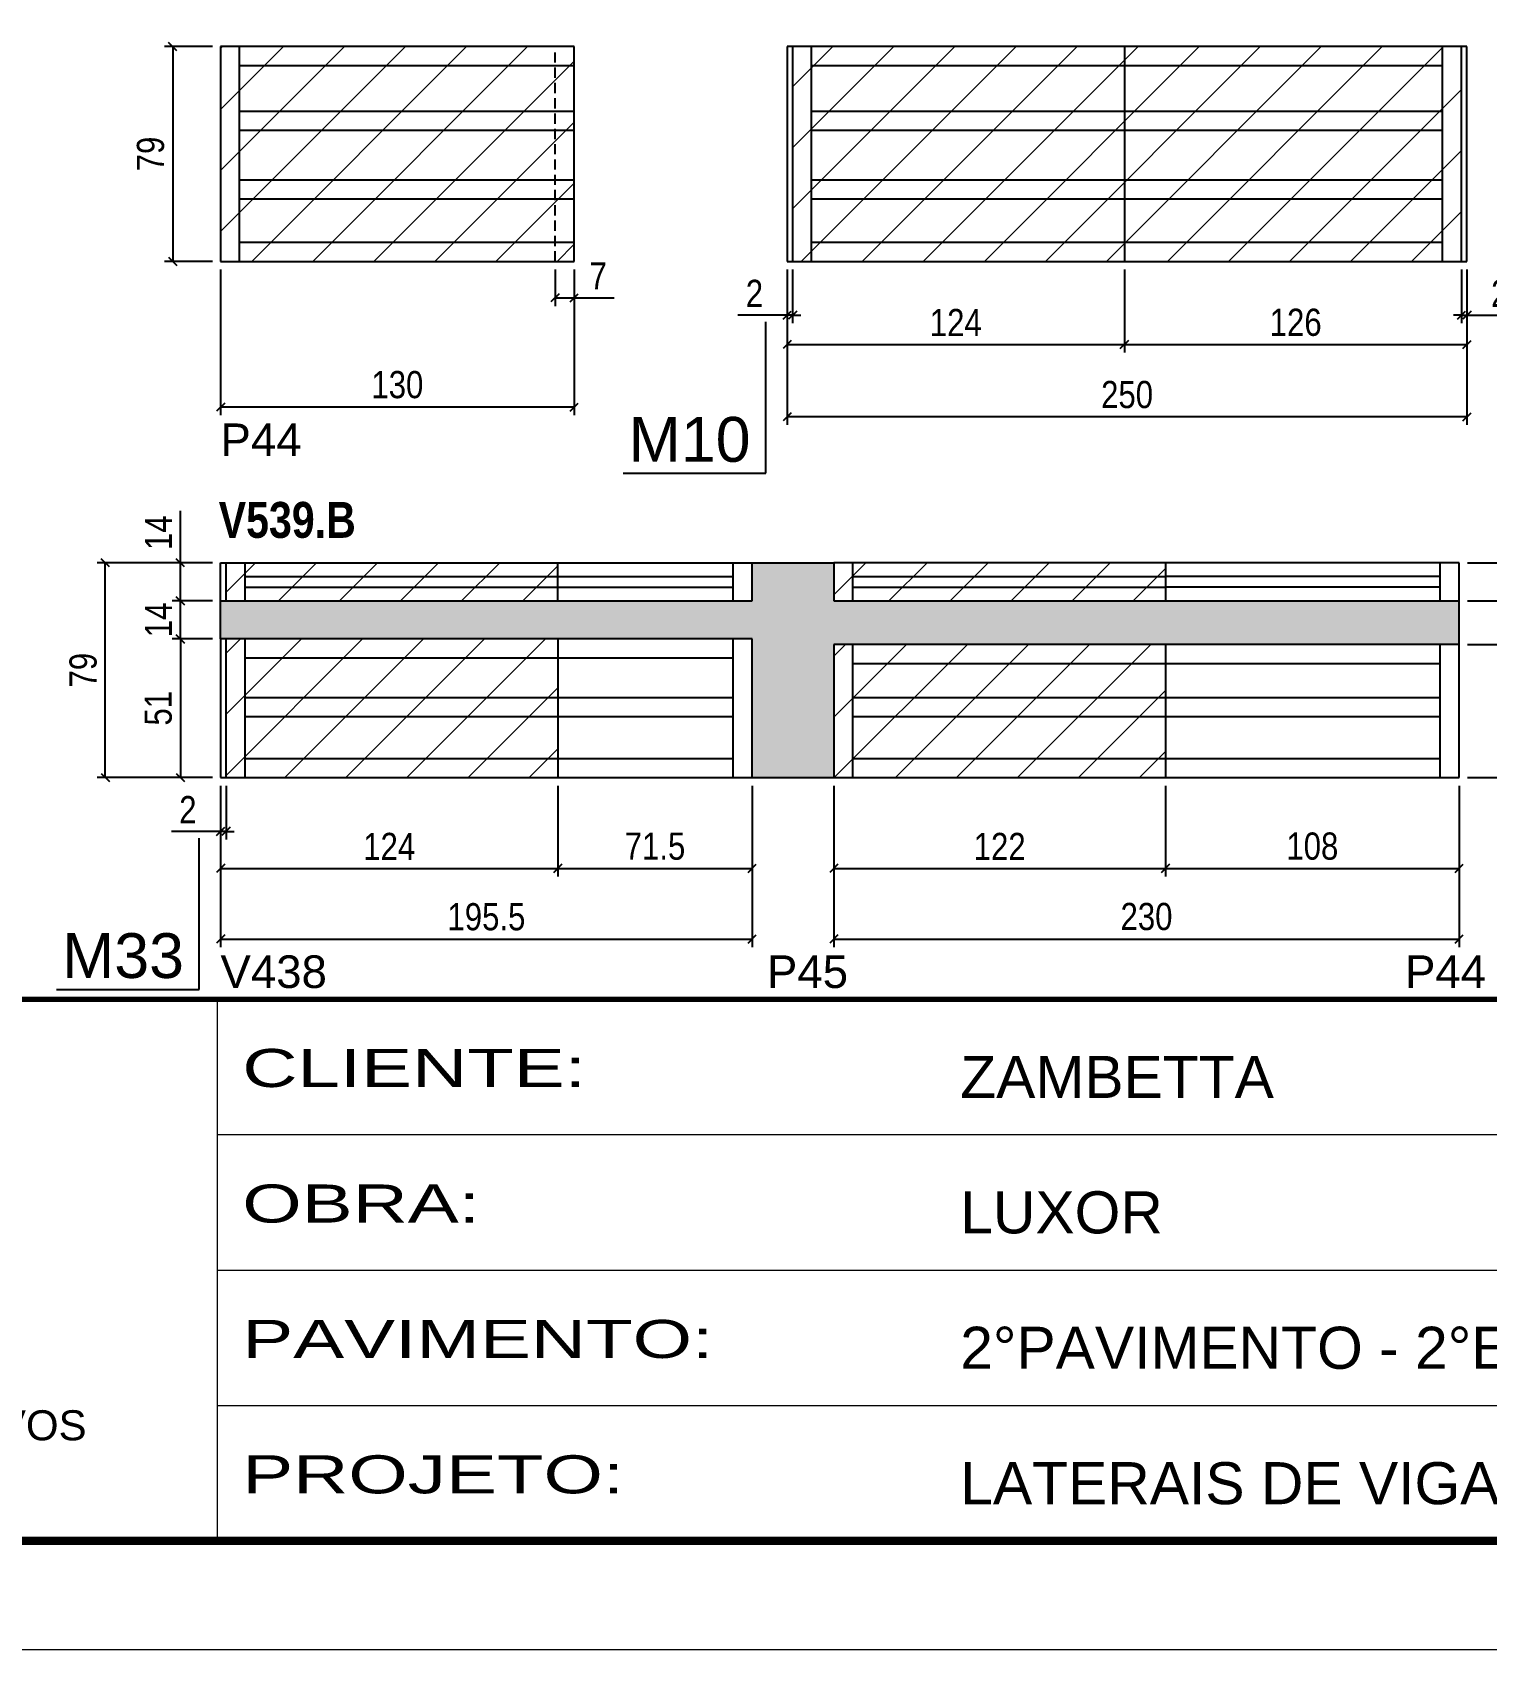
# Model space of a CAD drawing. Extents: x 3309 to 9563, y -2522 to 14608.
# Drawn here: x 8435 to 8970, y 11261 to 11856 of the extents above; entities that cross this region are included whole.
import ezdxf

# ---------------------------------------------------------------- set-up
doc = ezdxf.new("R2010")
doc.units = 0
for name, pattern in [('CONTINUO', [0]), ('DASHED', [0.75, 0.5, -0.25]), ('HIDDEN', [0.375, 0.25, -0.125])]:
    doc.linetypes.add(name, pattern=pattern)
for name, color, linetype in [('5', 5, 'Continuous'), ('COTA', 241, 'Continuous'), ('NOMENCLATURA', 7, 'Continuous'), ('Painéis', 200, 'Continuous'), ('SARR_2.2x7', 40, 'Continuous'), ('SARR_EDITAR', 141, 'Continuous')]:
    doc.layers.add(name, color=color, linetype=linetype)
for name, color, linetype, lineweight in [('Folhas', 255, 'Continuous', 9), ('Hachura', 251, 'Continuous', 9), ('SARRAFO DE PRESSAO', 251, 'DASHED', 9)]:
    doc.layers.add(name, color=color, linetype=linetype, lineweight=lineweight)
doc.styles.add('ARIAL', font='arial.ttf')
doc.styles.add('COTA TECNICA', font='techl___.ttf', dxfattribs={"height": 10})
doc.styles.get("Standard").update_dxf_attribs({"font": 'arial.ttf'})
doc.styles.add('TECNICA', font='techb___.ttf', dxfattribs={"height": 10})
doc.styles.add('Tecnologia', font='')
doc.styles.get('Tecnologia').set_extended_font_data('Forgotten Futurist')
doc.dimstyles.new('PAINEL', dxfattribs={"dimtxt": 10, "dimasz": 3, "dimexe": 3, "dimexo": 3, "dimgap": 3, "dimtad": 1, "dimdec": 1, "dimzin": 12, "dimdsep": 46, "dimtxsty": 'COTA TECNICA', "dimblk1": 'OBLIQUE', "dimblk2": 'OBLIQUE', "dimsah": 1, "dimcen": 0.9, "dimclrd": 4, "dimclre": 4, "dimclrt": 240, "dimadec": 1, "dimazin": 3, "dimtfac": 1, "dimtdec": 1, "dimtmove": 0, "dimatfit": 3, "dimfxl": 1, "dimtolj": 1, "dimtzin": 12, "dimarcsym": 0})

# ---------------------------------------------------------------- blocks, each defined once
blk = doc.blocks.new('9999999999')
at = {"color": 30, "linetype": 'CONTINUO'}
for p, q in [((98564.56, 34230.21), (98564.56, 34429.45)), ((98564.56, 34379.64), (99583.98, 34379.64)), ((98564.56, 34329.83), (99487.98, 34329.83)), ((98564.56, 34280.02), (99487.98, 34280.02))]:
    blk.add_line(p, q, dxfattribs=at)
at = {"color": 30, "linetype": 'CONTINUO', "const_width": 2}
blk.add_lwpolyline([(99583.98, 34230.21), (99583.98, 34414.45, 0.414214), (99568.98, 34429.45), (98228.98, 34429.45, 0.414214), (98213.98, 34414.45), (98213.98, 34245.21, 0.414214), (98228.98, 34230.21), (99583.98, 34230.21)], format="xyb", dxfattribs=at)
at = {"layer": 'Folhas'}
blk.add_lwpolyline([(98138.98, 34190.21), (99623.98, 34190.21), (99623.98, 35240.21), (98138.98, 35240.21)], close=True, dxfattribs=at)
at = {"layer": 'Folhas', "color": 30, "const_width": 3}
blk.add_lwpolyline([(98213.98, 34230.21), (99583.98, 34230.21), (99583.98, 35200.21), (98213.98, 35200.21)], close=True, dxfattribs=at)
at = {"color": 7, "linetype": 'Continuous', "ltscale": 5, "style": 'ARIAL'}
for s, height, p in [('ZAMBETTA', 15.483, (98837.68, 34393.13)), ('LUXOR', 15.483, (98837.68, 34343.32)), ('2°PAVIMENTO - 2°ETAPA', 15.4829, (98837.68, 34293.51)), ('NOVA SISTEMAS CONSTRUTIVOS', 11.0592, (98263.19, 34267.21)), ('LATERAIS DE VIGAS', 15.4829, (98837.68, 34243.7))]:
    blk.add_text(s, height=height, dxfattribs=at).set_placement(p)
at = {"layer": 'Folhas', "color": 7, "style": 'Tecnologia', "width": 1.5}
for s, p in [('CLIENTE:', (98573.65, 34397.17)), ('OBRA:', (98573.65, 34347.31)), ('PAVIMENTO:', (98573.65, 34297.5)), ('PROJETO:', (98573.65, 34247.69))]:
    blk.add_text(s, height=14, dxfattribs=at).set_placement(p)
blk = doc.blocks.new('_Oblique')
at = {"color": 0, "linetype": 'ByBlock', "lineweight": -2}
blk.add_line((-0.5, -0.5), (0.5, 0.5), dxfattribs=at)
blk = doc.blocks.new('*D291')
at = {"layer": 'COTA', "color": 4, "lineweight": -2, "transparency": 16777216}
for p, q in [((8504.57, 11768.37), (8504.57, 11714.75)), ((8634.57, 11768.37), (8634.57, 11714.75)), ((8634.57, 11717.75), (8504.57, 11717.75))]:
    blk.add_line(p, q, dxfattribs=at)
at = {"layer": 'Defpoints', "color": 0, "transparency": 16777216}
for p in [(8504.57, 11771.37), (8634.57, 11771.37), (8504.57, 11717.75)]:
    blk.add_point(p, dxfattribs=at)
at = {"layer": 'COTA', "color": 4, "lineweight": -2, "transparency": 16777216, "xscale": 3, "yscale": 3, "zscale": 3, "rotation": 180}
blk.add_blockref('_Oblique', (8504.57, 11717.75), dxfattribs=at)
at = {"layer": 'COTA', "color": 4, "lineweight": -2, "transparency": 16777216, "xscale": 3, "yscale": 3, "zscale": 3}
blk.add_blockref('_Oblique', (8634.57, 11717.75), dxfattribs=at)
at = {"layer": 'COTA', "color": 240, "transparency": 16777216, "insert": (8569.57, 11725.97), "char_height": 10, "attachment_point": 5, "style": 'COTA TECNICA'}
blk.add_mtext('\\A1;130', dxfattribs=at)
blk = doc.blocks.new('*D292')
at = {"layer": 'COTA', "color": 4, "lineweight": -2, "transparency": 16777216}
for p, q in [((8501.57, 11850.37), (8483.94, 11850.37)), ((8486.94, 11850.37), (8486.94, 11771.37)), ((8501.57, 11771.37), (8483.94, 11771.37))]:
    blk.add_line(p, q, dxfattribs=at)
at = {"layer": 'Defpoints', "color": 0, "transparency": 16777216}
for p in [(8504.57, 11850.37), (8486.94, 11771.37), (8504.57, 11771.37)]:
    blk.add_point(p, dxfattribs=at)
at = {"layer": 'COTA', "color": 4, "lineweight": -2, "transparency": 16777216, "xscale": 3, "yscale": 3, "zscale": 3}
for p, rotation in [((8486.94, 11850.37), 90), ((8486.94, 11771.37), 270)]:
    blk.add_blockref('_Oblique', p, dxfattribs=dict(at, rotation=rotation))
at = {"layer": 'COTA', "color": 240, "transparency": 16777216, "insert": (8478.83, 11810.87), "char_height": 10, "attachment_point": 5, "rotation": 90, "style": 'COTA TECNICA'}
blk.add_mtext('\\A1;79', dxfattribs=at)
blk = doc.blocks.new('*D293')
at = {"layer": 'COTA', "color": 4, "lineweight": -2, "transparency": 16777216}
for p, q in [((8627.57, 11768.37), (8627.57, 11754.95)), ((8634.57, 11768.37), (8634.57, 11754.95)), ((8627.57, 11757.95), (8634.57, 11757.95)), ((8634.57, 11757.95), (8649.31, 11757.95))]:
    blk.add_line(p, q, dxfattribs=at)
at = {"layer": 'Defpoints', "color": 0, "transparency": 16777216}
for p in [(8627.57, 11771.37), (8634.57, 11771.37), (8634.57, 11757.95)]:
    blk.add_point(p, dxfattribs=at)
at = {"layer": 'COTA', "color": 4, "lineweight": -2, "transparency": 16777216, "xscale": 3, "yscale": 3, "zscale": 3, "rotation": 180}
blk.add_blockref('_Oblique', (8627.57, 11757.95), dxfattribs=at)
at = {"layer": 'COTA', "color": 4, "lineweight": -2, "transparency": 16777216, "xscale": 3, "yscale": 3, "zscale": 3}
blk.add_blockref('_Oblique', (8634.57, 11757.95), dxfattribs=at)
at = {"layer": 'COTA', "color": 240, "transparency": 16777216, "insert": (8643.44, 11766.02), "char_height": 10, "attachment_point": 5, "style": 'COTA TECNICA'}
blk.add_mtext('\\A1;7', dxfattribs=at)
blk = doc.blocks.new('*D294')
at = {"layer": 'COTA', "color": 4, "lineweight": -2, "transparency": 16777216}
for p, q in [((8712.93, 11768.37), (8712.93, 11711.21)), ((8962.93, 11768.37), (8962.93, 11711.21)), ((8962.93, 11714.21), (8712.93, 11714.21))]:
    blk.add_line(p, q, dxfattribs=at)
at = {"layer": 'Defpoints', "color": 0, "transparency": 16777216}
for p in [(8712.93, 11771.37), (8962.93, 11771.37), (8712.93, 11714.21)]:
    blk.add_point(p, dxfattribs=at)
at = {"layer": 'COTA', "color": 4, "lineweight": -2, "transparency": 16777216, "xscale": 3, "yscale": 3, "zscale": 3, "rotation": 180}
blk.add_blockref('_Oblique', (8712.93, 11714.21), dxfattribs=at)
at = {"layer": 'COTA', "color": 4, "lineweight": -2, "transparency": 16777216, "xscale": 3, "yscale": 3, "zscale": 3}
blk.add_blockref('_Oblique', (8962.93, 11714.21), dxfattribs=at)
at = {"layer": 'COTA', "color": 240, "transparency": 16777216, "insert": (8837.93, 11722.32), "char_height": 10, "attachment_point": 5, "style": 'COTA TECNICA'}
blk.add_mtext('\\A1;250', dxfattribs=at)
blk = doc.blocks.new('*D265')
at = {"layer": 'COTA', "color": 4, "lineweight": -2, "transparency": 16777216}
for p, q in [((8712.93, 11768.37), (8712.93, 11737.79)), ((8836.93, 11768.37), (8836.93, 11737.79)), ((8712.93, 11740.79), (8836.93, 11740.79))]:
    blk.add_line(p, q, dxfattribs=at)
at = {"layer": 'Defpoints', "color": 0, "transparency": 16777216}
for p in [(8712.93, 11771.37), (8836.93, 11771.37), (8836.93, 11740.79)]:
    blk.add_point(p, dxfattribs=at)
at = {"layer": 'COTA', "color": 4, "lineweight": -2, "transparency": 16777216, "xscale": 3, "yscale": 3, "zscale": 3, "rotation": 180}
blk.add_blockref('_Oblique', (8712.93, 11740.79), dxfattribs=at)
at = {"layer": 'COTA', "color": 4, "lineweight": -2, "transparency": 16777216, "xscale": 3, "yscale": 3, "zscale": 3}
blk.add_blockref('_Oblique', (8836.93, 11740.79), dxfattribs=at)
at = {"layer": 'COTA', "color": 240, "transparency": 16777216, "insert": (8774.93, 11748.87), "char_height": 10, "attachment_point": 5, "style": 'COTA TECNICA'}
blk.add_mtext('\\A1;124', dxfattribs=at)
blk = doc.blocks.new('*D266')
at = {"layer": 'COTA', "color": 4, "lineweight": -2, "transparency": 16777216}
for p, q in [((8712.93, 11768.37), (8712.93, 11748.59)), ((8714.93, 11768.37), (8714.93, 11748.59)), ((8712.93, 11751.59), (8694.82, 11751.59)), ((8714.93, 11751.59), (8712.93, 11751.59)), ((8714.93, 11751.59), (8717.93, 11751.59))]:
    blk.add_line(p, q, dxfattribs=at)
at = {"layer": 'Defpoints', "color": 0, "transparency": 16777216}
for p in [(8712.93, 11771.37), (8714.93, 11771.37), (8712.93, 11751.59)]:
    blk.add_point(p, dxfattribs=at)
at = {"layer": 'COTA', "color": 4, "lineweight": -2, "transparency": 16777216, "xscale": 3, "yscale": 3, "zscale": 3}
blk.add_blockref('_Oblique', (8712.93, 11751.59), dxfattribs=at)
at = {"layer": 'COTA', "color": 4, "lineweight": -2, "transparency": 16777216, "xscale": 3, "yscale": 3, "zscale": 3, "rotation": 180}
blk.add_blockref('_Oblique', (8714.93, 11751.59), dxfattribs=at)
at = {"layer": 'COTA', "color": 240, "transparency": 16777216, "insert": (8700.88, 11759.59), "char_height": 10, "attachment_point": 5, "style": 'COTA TECNICA'}
blk.add_mtext('\\A1;2', dxfattribs=at)
blk = doc.blocks.new('*D295')
at = {"layer": 'COTA', "color": 4, "lineweight": -2, "transparency": 16777216}
for p, q in [((8836.93, 11768.37), (8836.93, 11737.79)), ((8962.93, 11768.37), (8962.93, 11737.79)), ((8836.93, 11740.79), (8962.93, 11740.79))]:
    blk.add_line(p, q, dxfattribs=at)
at = {"layer": 'Defpoints', "color": 0, "transparency": 16777216}
for p in [(8836.93, 11771.37), (8962.93, 11771.37), (8962.93, 11740.79)]:
    blk.add_point(p, dxfattribs=at)
at = {"layer": 'COTA', "color": 4, "lineweight": -2, "transparency": 16777216, "xscale": 3, "yscale": 3, "zscale": 3, "rotation": 180}
blk.add_blockref('_Oblique', (8836.93, 11740.79), dxfattribs=at)
at = {"layer": 'COTA', "color": 4, "lineweight": -2, "transparency": 16777216, "xscale": 3, "yscale": 3, "zscale": 3}
blk.add_blockref('_Oblique', (8962.93, 11740.79), dxfattribs=at)
at = {"layer": 'COTA', "color": 240, "transparency": 16777216, "insert": (8899.93, 11748.9), "char_height": 10, "attachment_point": 5, "style": 'COTA TECNICA'}
blk.add_mtext('\\A1;126', dxfattribs=at)
blk = doc.blocks.new('*D267')
at = {"layer": 'COTA', "color": 4, "lineweight": -2, "transparency": 16777216}
for p, q in [((8960.93, 11768.37), (8960.93, 11748.59)), ((8962.93, 11768.37), (8962.93, 11748.59)), ((8960.93, 11751.59), (8957.93, 11751.59)), ((8960.93, 11751.59), (8962.93, 11751.59)), ((8962.93, 11751.59), (8981.04, 11751.59))]:
    blk.add_line(p, q, dxfattribs=at)
at = {"layer": 'Defpoints', "color": 0, "transparency": 16777216}
for p in [(8960.93, 11771.37), (8962.93, 11771.37), (8962.93, 11751.59)]:
    blk.add_point(p, dxfattribs=at)
at = {"layer": 'COTA', "color": 4, "lineweight": -2, "transparency": 16777216, "xscale": 3, "yscale": 3, "zscale": 3}
blk.add_blockref('_Oblique', (8960.93, 11751.59), dxfattribs=at)
at = {"layer": 'COTA', "color": 4, "lineweight": -2, "transparency": 16777216, "xscale": 3, "yscale": 3, "zscale": 3, "rotation": 180}
blk.add_blockref('_Oblique', (8962.93, 11751.59), dxfattribs=at)
at = {"layer": 'COTA', "color": 240, "transparency": 16777216, "insert": (8974.99, 11759.59), "char_height": 10, "attachment_point": 5, "style": 'COTA TECNICA'}
blk.add_mtext('\\A1;2', dxfattribs=at)
blk = doc.blocks.new('*D305')
at = {"layer": 'COTA', "color": 4, "lineweight": -2, "transparency": 16777216}
for p, q in [((8504.57, 11578.49), (8504.57, 11519.1)), ((8700.07, 11578.49), (8700.07, 11519.1)), ((8504.57, 11522.1), (8700.07, 11522.1))]:
    blk.add_line(p, q, dxfattribs=at)
at = {"layer": 'Defpoints', "color": 0, "transparency": 16777216}
for p in [(8504.57, 11581.49), (8700.07, 11581.49), (8700.07, 11522.1)]:
    blk.add_point(p, dxfattribs=at)
at = {"layer": 'COTA', "color": 4, "lineweight": -2, "transparency": 16777216, "xscale": 3, "yscale": 3, "zscale": 3, "rotation": 180}
blk.add_blockref('_Oblique', (8504.57, 11522.1), dxfattribs=at)
at = {"layer": 'COTA', "color": 4, "lineweight": -2, "transparency": 16777216, "xscale": 3, "yscale": 3, "zscale": 3}
blk.add_blockref('_Oblique', (8700.07, 11522.1), dxfattribs=at)
at = {"layer": 'COTA', "color": 240, "transparency": 16777216, "insert": (8602.32, 11530.24), "char_height": 10, "attachment_point": 5, "style": 'COTA TECNICA'}
blk.add_mtext('\\A1;195.5', dxfattribs=at)
blk = doc.blocks.new('*D306')
at = {"layer": 'COTA', "color": 4, "lineweight": -2, "transparency": 16777216}
for p, q in [((8501.57, 11632.49), (8486.77, 11632.49)), ((8489.77, 11632.49), (8489.77, 11581.49)), ((8501.57, 11581.49), (8486.77, 11581.49))]:
    blk.add_line(p, q, dxfattribs=at)
at = {"layer": 'Defpoints', "color": 0, "transparency": 16777216}
for p in [(8504.57, 11632.49, 0), (8489.77, 11581.49), (8504.57, 11581.49, 0)]:
    blk.add_point(p, dxfattribs=at)
at = {"layer": 'COTA', "color": 4, "lineweight": -2, "transparency": 16777216, "xscale": 3, "yscale": 3, "zscale": 3}
for p, rotation in [((8489.77, 11632.49), 90), ((8489.77, 11581.49), 270)]:
    blk.add_blockref('_Oblique', p, dxfattribs=dict(at, rotation=rotation))
at = {"layer": 'COTA', "color": 240, "transparency": 16777216, "insert": (8481.66, 11606.99), "char_height": 10, "attachment_point": 5, "rotation": 90, "style": 'COTA TECNICA'}
blk.add_mtext('\\A1;51', dxfattribs=at)
blk = doc.blocks.new('*D307')
at = {"layer": 'COTA', "color": 4, "lineweight": -2, "transparency": 16777216}
for p, q in [((8501.57, 11646.49), (8486.77, 11646.49)), ((8489.77, 11632.49), (8489.77, 11646.49)), ((8501.57, 11632.49), (8486.77, 11632.49))]:
    blk.add_line(p, q, dxfattribs=at)
at = {"layer": 'Defpoints', "color": 0, "transparency": 16777216}
for p in [(8489.77, 11646.49), (8504.57, 11646.49, 0), (8504.57, 11632.49, 0)]:
    blk.add_point(p, dxfattribs=at)
at = {"layer": 'COTA', "color": 4, "lineweight": -2, "transparency": 16777216, "xscale": 3, "yscale": 3, "zscale": 3}
for p, rotation in [((8489.77, 11646.49), 90), ((8489.77, 11632.49), 270)]:
    blk.add_blockref('_Oblique', p, dxfattribs=dict(at, rotation=rotation))
at = {"layer": 'COTA', "color": 240, "transparency": 16777216, "insert": (8481.7, 11639.49), "char_height": 10, "attachment_point": 5, "rotation": 90, "style": 'COTA TECNICA'}
blk.add_mtext('\\A1;14', dxfattribs=at)
blk = doc.blocks.new('*D308')
at = {"layer": 'COTA', "color": 4, "lineweight": -2, "transparency": 16777216}
for p, q in [((8489.77, 11660.49), (8489.77, 11679.6)), ((8501.57, 11660.49), (8486.77, 11660.49)), ((8489.77, 11646.49), (8489.77, 11660.49)), ((8501.57, 11646.49), (8486.77, 11646.49))]:
    blk.add_line(p, q, dxfattribs=at)
at = {"layer": 'Defpoints', "color": 0, "transparency": 16777216}
for p in [(8489.77, 11660.49), (8504.57, 11660.49), (8504.57, 11646.49)]:
    blk.add_point(p, dxfattribs=at)
at = {"layer": 'COTA', "color": 4, "lineweight": -2, "transparency": 16777216, "xscale": 3, "yscale": 3, "zscale": 3}
for p, rotation in [((8489.77, 11660.49), 90), ((8489.77, 11646.49), 270)]:
    blk.add_blockref('_Oblique', p, dxfattribs=dict(at, rotation=rotation))
at = {"layer": 'COTA', "color": 240, "transparency": 16777216, "insert": (8481.7, 11671.55), "char_height": 10, "attachment_point": 5, "rotation": 90, "style": 'COTA TECNICA'}
blk.add_mtext('\\A1;14', dxfattribs=at)
blk = doc.blocks.new('*D309')
at = {"layer": 'COTA', "color": 4, "lineweight": -2, "transparency": 16777216}
for p, q in [((8504.57, 11578.49), (8504.57, 11545.09)), ((8628.57, 11578.49), (8628.57, 11545.09)), ((8504.57, 11548.09), (8628.57, 11548.09))]:
    blk.add_line(p, q, dxfattribs=at)
at = {"layer": 'Defpoints', "color": 0, "transparency": 16777216}
for p in [(8504.57, 11581.49), (8628.57, 11581.49), (8628.57, 11548.09)]:
    blk.add_point(p, dxfattribs=at)
at = {"layer": 'COTA', "color": 4, "lineweight": -2, "transparency": 16777216, "xscale": 3, "yscale": 3, "zscale": 3, "rotation": 180}
blk.add_blockref('_Oblique', (8504.57, 11548.09), dxfattribs=at)
at = {"layer": 'COTA', "color": 4, "lineweight": -2, "transparency": 16777216, "xscale": 3, "yscale": 3, "zscale": 3}
blk.add_blockref('_Oblique', (8628.57, 11548.09), dxfattribs=at)
at = {"layer": 'COTA', "color": 240, "transparency": 16777216, "insert": (8566.57, 11556.16), "char_height": 10, "attachment_point": 5, "style": 'COTA TECNICA'}
blk.add_mtext('\\A1;124', dxfattribs=at)
blk = doc.blocks.new('*D310')
at = {"layer": 'COTA', "color": 4, "lineweight": -2, "transparency": 16777216}
for p, q in [((8628.57, 11578.49), (8628.57, 11545.09)), ((8700.07, 11578.49), (8700.07, 11545.09)), ((8628.57, 11548.09), (8700.07, 11548.09))]:
    blk.add_line(p, q, dxfattribs=at)
at = {"layer": 'Defpoints', "color": 0, "transparency": 16777216}
for p in [(8628.57, 11581.49), (8700.07, 11581.49), (8700.07, 11548.09)]:
    blk.add_point(p, dxfattribs=at)
at = {"layer": 'COTA', "color": 4, "lineweight": -2, "transparency": 16777216, "xscale": 3, "yscale": 3, "zscale": 3, "rotation": 180}
blk.add_blockref('_Oblique', (8628.57, 11548.09), dxfattribs=at)
at = {"layer": 'COTA', "color": 4, "lineweight": -2, "transparency": 16777216, "xscale": 3, "yscale": 3, "zscale": 3}
blk.add_blockref('_Oblique', (8700.07, 11548.09), dxfattribs=at)
at = {"layer": 'COTA', "color": 240, "transparency": 16777216, "insert": (8664.32, 11556.2), "char_height": 10, "attachment_point": 5, "style": 'COTA TECNICA'}
blk.add_mtext('\\A1;71.5', dxfattribs=at)
blk = doc.blocks.new('*D311')
at = {"layer": 'COTA', "color": 4, "lineweight": -2, "transparency": 16777216}
for p, q in [((8504.57, 11578.49), (8504.57, 11558.7)), ((8506.57, 11578.49), (8506.57, 11558.7)), ((8504.57, 11561.7), (8486.46, 11561.7)), ((8506.57, 11561.7), (8504.57, 11561.7)), ((8506.57, 11561.7), (8509.57, 11561.7))]:
    blk.add_line(p, q, dxfattribs=at)
at = {"layer": 'Defpoints', "color": 0, "transparency": 16777216}
for p in [(8504.57, 11581.49), (8506.57, 11581.49), (8504.57, 11561.7)]:
    blk.add_point(p, dxfattribs=at)
at = {"layer": 'COTA', "color": 4, "lineweight": -2, "transparency": 16777216, "xscale": 3, "yscale": 3, "zscale": 3}
blk.add_blockref('_Oblique', (8504.57, 11561.7), dxfattribs=at)
at = {"layer": 'COTA', "color": 4, "lineweight": -2, "transparency": 16777216, "xscale": 3, "yscale": 3, "zscale": 3, "rotation": 180}
blk.add_blockref('_Oblique', (8506.57, 11561.7), dxfattribs=at)
at = {"layer": 'COTA', "color": 240, "transparency": 16777216, "insert": (8492.52, 11569.7), "char_height": 10, "attachment_point": 5, "style": 'COTA TECNICA'}
blk.add_mtext('\\A1;2', dxfattribs=at)
blk = doc.blocks.new('*D312')
at = {"layer": 'COTA', "color": 4, "lineweight": -2, "transparency": 16777216}
for p, q in [((8730.07, 11578.49), (8730.07, 11519.1)), ((8960.07, 11578.49), (8960.07, 11519.1)), ((8730.07, 11522.1), (8960.07, 11522.1))]:
    blk.add_line(p, q, dxfattribs=at)
at = {"layer": 'Defpoints', "color": 0, "transparency": 16777216}
for p in [(8730.07, 11581.49), (8960.07, 11581.49), (8960.07, 11522.1)]:
    blk.add_point(p, dxfattribs=at)
at = {"layer": 'COTA', "color": 4, "lineweight": -2, "transparency": 16777216, "xscale": 3, "yscale": 3, "zscale": 3, "rotation": 180}
blk.add_blockref('_Oblique', (8730.07, 11522.1), dxfattribs=at)
at = {"layer": 'COTA', "color": 4, "lineweight": -2, "transparency": 16777216, "xscale": 3, "yscale": 3, "zscale": 3}
blk.add_blockref('_Oblique', (8960.07, 11522.1), dxfattribs=at)
at = {"layer": 'COTA', "color": 240, "transparency": 16777216, "insert": (8845.07, 11530.32), "char_height": 10, "attachment_point": 5, "style": 'COTA TECNICA'}
blk.add_mtext('\\A1;230', dxfattribs=at)
blk = doc.blocks.new('*D313')
at = {"layer": 'COTA', "color": 4, "lineweight": -2, "transparency": 16777216}
for p, q in [((8730.07, 11578.49), (8730.07, 11545.09)), ((8852.07, 11578.49), (8852.07, 11545.09)), ((8730.07, 11548.09), (8852.07, 11548.09))]:
    blk.add_line(p, q, dxfattribs=at)
at = {"layer": 'Defpoints', "color": 0, "transparency": 16777216}
for p in [(8730.07, 11581.49), (8852.07, 11581.49), (8852.07, 11548.09)]:
    blk.add_point(p, dxfattribs=at)
at = {"layer": 'COTA', "color": 4, "lineweight": -2, "transparency": 16777216, "xscale": 3, "yscale": 3, "zscale": 3, "rotation": 180}
blk.add_blockref('_Oblique', (8730.07, 11548.09), dxfattribs=at)
at = {"layer": 'COTA', "color": 4, "lineweight": -2, "transparency": 16777216, "xscale": 3, "yscale": 3, "zscale": 3}
blk.add_blockref('_Oblique', (8852.07, 11548.09), dxfattribs=at)
at = {"layer": 'COTA', "color": 240, "transparency": 16777216, "insert": (8791.07, 11556.15), "char_height": 10, "attachment_point": 5, "style": 'COTA TECNICA'}
blk.add_mtext('\\A1;122', dxfattribs=at)
blk = doc.blocks.new('*D314')
at = {"layer": 'COTA', "color": 4, "lineweight": -2, "transparency": 16777216}
for p, q in [((8852.07, 11578.49), (8852.07, 11545.09)), ((8960.07, 11578.49), (8960.07, 11545.09)), ((8852.07, 11548.09), (8960.07, 11548.09))]:
    blk.add_line(p, q, dxfattribs=at)
at = {"layer": 'Defpoints', "color": 0, "transparency": 16777216}
for p in [(8852.07, 11581.49), (8960.07, 11581.49), (8960.07, 11548.09)]:
    blk.add_point(p, dxfattribs=at)
at = {"layer": 'COTA', "color": 4, "lineweight": -2, "transparency": 16777216, "xscale": 3, "yscale": 3, "zscale": 3, "rotation": 180}
blk.add_blockref('_Oblique', (8852.07, 11548.09), dxfattribs=at)
at = {"layer": 'COTA', "color": 4, "lineweight": -2, "transparency": 16777216, "xscale": 3, "yscale": 3, "zscale": 3}
blk.add_blockref('_Oblique', (8960.07, 11548.09), dxfattribs=at)
at = {"layer": 'COTA', "color": 240, "transparency": 16777216, "insert": (8906.07, 11556.22), "char_height": 10, "attachment_point": 5, "style": 'COTA TECNICA'}
blk.add_mtext('\\A1;108', dxfattribs=at)
blk = doc.blocks.new('*D315')
at = {"layer": 'COTA', "color": 4, "lineweight": -2, "transparency": 16777216}
for p, q in [((8963.07, 11630.49), (8994.91, 11630.49)), ((8991.91, 11581.49), (8991.91, 11630.49)), ((8963.07, 11581.49), (8994.91, 11581.49))]:
    blk.add_line(p, q, dxfattribs=at)
at = {"layer": 'Defpoints', "color": 0, "transparency": 16777216}
for p in [(8960.07, 11630.49), (8991.91, 11630.49), (8960.07, 11581.49)]:
    blk.add_point(p, dxfattribs=at)
at = {"layer": 'COTA', "color": 4, "lineweight": -2, "transparency": 16777216, "xscale": 3, "yscale": 3, "zscale": 3}
for p, rotation in [((8991.91, 11630.49), 90), ((8991.91, 11581.49), 270)]:
    blk.add_blockref('_Oblique', p, dxfattribs=dict(at, rotation=rotation))
at = {"layer": 'COTA', "color": 240, "transparency": 16777216, "insert": (8983.81, 11605.99), "char_height": 10, "attachment_point": 5, "rotation": 90, "style": 'COTA TECNICA'}
blk.add_mtext('\\A1;49', dxfattribs=at)
blk = doc.blocks.new('*D316')
at = {"layer": 'COTA', "color": 4, "lineweight": -2, "transparency": 16777216}
for p, q in [((8963.07, 11646.49), (8994.91, 11646.49)), ((8991.91, 11630.49), (8991.91, 11646.49)), ((8963.07, 11630.49), (8994.91, 11630.49))]:
    blk.add_line(p, q, dxfattribs=at)
at = {"layer": 'Defpoints', "color": 0, "transparency": 16777216}
for p in [(8960.07, 11646.49), (8991.91, 11646.49), (8960.07, 11630.49)]:
    blk.add_point(p, dxfattribs=at)
at = {"layer": 'COTA', "color": 4, "lineweight": -2, "transparency": 16777216, "xscale": 3, "yscale": 3, "zscale": 3}
for p, rotation in [((8991.91, 11646.49), 90), ((8991.91, 11630.49), 270)]:
    blk.add_blockref('_Oblique', p, dxfattribs=dict(at, rotation=rotation))
at = {"layer": 'COTA', "color": 240, "transparency": 16777216, "insert": (8983.81, 11639.49), "char_height": 10, "attachment_point": 5, "rotation": 90, "style": 'COTA TECNICA'}
blk.add_mtext('\\A1;16', dxfattribs=at)
blk = doc.blocks.new('*D317')
at = {"layer": 'COTA', "color": 4, "lineweight": -2, "transparency": 16777216}
for p, q in [((8991.91, 11660.49), (8991.91, 11679.6)), ((8963.07, 11660.49), (8994.91, 11660.49)), ((8991.91, 11646.49), (8991.91, 11660.49)), ((8963.07, 11646.49), (8994.91, 11646.49))]:
    blk.add_line(p, q, dxfattribs=at)
at = {"layer": 'Defpoints', "color": 0, "transparency": 16777216}
for p in [(8960.07, 11660.49), (8991.91, 11660.49), (8960.07, 11646.49)]:
    blk.add_point(p, dxfattribs=at)
at = {"layer": 'COTA', "color": 4, "lineweight": -2, "transparency": 16777216, "xscale": 3, "yscale": 3, "zscale": 3}
for p, rotation in [((8991.91, 11660.49), 90), ((8991.91, 11646.49), 270)]:
    blk.add_blockref('_Oblique', p, dxfattribs=dict(at, rotation=rotation))
at = {"layer": 'COTA', "color": 240, "transparency": 16777216, "insert": (8983.84, 11671.55), "char_height": 10, "attachment_point": 5, "rotation": 90, "style": 'COTA TECNICA'}
blk.add_mtext('\\A1;14', dxfattribs=at)
blk = doc.blocks.new('*D318')
at = {"layer": 'COTA', "color": 4, "lineweight": -2, "transparency": 16777216}
for p, q in [((8501.57, 11660.49), (8459.15, 11660.49)), ((8462.15, 11581.49), (8462.15, 11660.49)), ((8501.57, 11581.49), (8459.15, 11581.49))]:
    blk.add_line(p, q, dxfattribs=at)
at = {"layer": 'Defpoints', "color": 0, "transparency": 16777216}
for p in [(8462.15, 11660.49), (8504.57, 11660.49), (8504.57, 11581.49)]:
    blk.add_point(p, dxfattribs=at)
at = {"layer": 'COTA', "color": 4, "lineweight": -2, "transparency": 16777216, "xscale": 3, "yscale": 3, "zscale": 3}
for p, rotation in [((8462.15, 11660.49), 90), ((8462.15, 11581.49), 270)]:
    blk.add_blockref('_Oblique', p, dxfattribs=dict(at, rotation=rotation))
at = {"layer": 'COTA', "color": 240, "transparency": 16777216, "insert": (8454.04, 11620.99), "char_height": 10, "attachment_point": 5, "rotation": 90, "style": 'COTA TECNICA'}
blk.add_mtext('\\A1;79', dxfattribs=at)

msp = doc.modelspace()

# ---------------------------------------------------------------- hatches: boundary and pattern name
at = {"layer": 'COTA'}
h = msp.add_hatch(dxfattribs=at)
h.set_pattern_fill('AR-CONC', color=256, scale=0.03)
h.set_pattern_definition([(50, (1.5, -2), (5.4655401, -0.4781726), [0.5715, -6.2865]), (355, (1.5, -2), (-1.0573026, 5.7317054), [0.4572, -5.0292175]), (100.451445, (1.9555, -2.04), (4.4082374, 5.2535326), [0.4857003, -5.3427073]), (46.1842, (1.5, -0.476), (8.1323712, -1.2612698), [0.85725, -9.42975]), (96.63556, (2.178, -0.581), (7.122124, 7.4227837), [0.7285507, -8.0140682]), (351.18415, (1.5, -0.476), (7.122124, 7.4227837), [0.685799, -7.543792]), (21, (2.262, -0.857), (4.5484317, -3.067956), [0.5715, -6.2865]), (326, (2.262, -0.857), (1.8540609, 5.525639), [0.4572, -5.0292]), (71.451445, (2.641, -1.1127), (6.4024926, 2.457683), [0.4857003, -5.3426981]), (37.5, (1.5, -2), (0.0926581, 2.53665117), [0, -4.96824, 0, -5.1054, 0, -5.04825]), (7.5, (1.5, -2), (2.0045899, 3.00541724), [0, -2.91084, 0, -4.85394, 0, -1.92405]), (327.5, (-0.1993, -2), (4.06771786, -0.17186232), [0, -1.905, 0, -5.9436, 0, -7.8867]), (317.5, (-0.9613, -2), (4.4438754, 0.7627947), [0, -2.4765, 0, -3.94716, 0, -5.6007])])
h.paths.add_polyline_path([(8730.07, 11630.49), (8960.07, 11630.49), (8960.07, 11646.49), (8730.07, 11646.49), (8730.07, 11660.49), (8700.07, 11660.49), (8700.07, 11646.49), (8504.57, 11646.49), (8504.57, 11632.49), (8700.07, 11632.49), (8700.07, 11581.49), (8730.07, 11581.49)])
at = {"layer": 'Hachura', "linetype": 'ByBlock'}
h = msp.add_hatch(dxfattribs=at)
h.set_pattern_fill('ANSI31', color=256, scale=5)
h.paths.add_polyline_path([(8634.57, 11850.37), (8504.57, 11850.37), (8504.57, 11771.37), (8634.57, 11771.37)])
h.paths.add_polyline_path([(8836.93, 11850.37), (8714.93, 11850.37), (8714.93, 11771.37), (8836.93, 11771.37)])
h.paths.add_polyline_path([(8960.93, 11850.37), (8836.93, 11850.37), (8836.93, 11771.37), (8960.93, 11771.37)])
h.paths.add_polyline_path([(9182.75, 11850.37), (9041.25, 11850.37), (9041.25, 11771.37), (9182.75, 11771.37)])
h.paths.add_polyline_path([(9299.81, 11850.37), (9245.81, 11850.37), (9245.81, 11771.37), (9299.81, 11771.37)])
h.paths.add_polyline_path([(8628.57, 11632.49), (8506.57, 11632.49), (8506.57, 11581.49), (8628.57, 11581.49)])
h.paths.add_polyline_path([(8628.57, 11660.49), (8506.57, 11660.49), (8506.57, 11646.49), (8628.57, 11646.49)])
h.paths.add_polyline_path([(8852.07, 11660.49), (8730.07, 11660.49), (8730.07, 11646.49), (8852.07, 11646.49)])
h.paths.add_polyline_path([(8852.07, 11630.49), (8730.07, 11630.49), (8730.07, 11581.49), (8852.07, 11581.49)])

# ---------------------------------------------------------------- linework, layer by layer
at = {"layer": 'COTA'}
for p, q in [((8700.07, 11660.49), (8730.07, 11660.49)), ((8504.57, 11632.49), (8504.57, 11646.49)), ((8960.07, 11630.49), (8960.07, 11646.49)), ((8700.07, 11581.49), (8730.07, 11581.49))]:
    msp.add_line(p, q, dxfattribs=at)
at = {"layer": 'NOMENCLATURA', "linetype": 'Continuous'}
for p, q in [((8705.02, 11693.45), (8705.02, 11749.08)), ((8652.61, 11693.45), (8705.02, 11693.45)), ((8496.66, 11503.56), (8496.66, 11559.19)), ((8444.26, 11503.56), (8496.66, 11503.56))]:
    msp.add_line(p, q, dxfattribs=at)
at = {"layer": 'Painéis', "linetype": 'ByBlock'}
for p, q in [((8634.57, 11850.37), (8504.57, 11850.37)), ((8504.57, 11850.37), (8504.57, 11771.37)), ((8634.57, 11771.37), (8634.57, 11850.37)), ((8962.93, 11850.37), (8712.93, 11850.37)), ((8712.93, 11850.37), (8712.93, 11771.37)), ((8714.93, 11850.37), (8714.93, 11771.37)), ((8836.93, 11850.37), (8836.93, 11771.37)), ((8960.93, 11771.37), (8960.93, 11850.37)), ((8962.93, 11771.37), (8962.93, 11850.37)), ((8504.57, 11771.37), (8634.57, 11771.37)), ((8712.93, 11771.37), (8962.93, 11771.37)), ((8504.57, 11660.49), (8700.07, 11660.49)), ((8504.57, 11646.49), (8504.57, 11660.49)), ((8506.57, 11646.49), (8506.57, 11660.49)), ((8628.57, 11646.49), (8628.57, 11660.49)), ((8700.07, 11646.49), (8700.07, 11660.49)), ((8730.07, 11660.49), (8730.07, 11646.49)), ((8960.07, 11660.49), (8730.07, 11660.49)), ((8852.07, 11660.49), (8852.07, 11646.49)), ((8960.07, 11646.49), (8960.07, 11660.49)), ((8504.57, 11646.49), (8700.07, 11646.49)), ((8730.07, 11646.49), (8960.07, 11646.49)), ((8700.07, 11632.49), (8504.57, 11632.49)), ((8504.57, 11632.49), (8504.57, 11581.49)), ((8506.57, 11581.49), (8506.57, 11632.49)), ((8628.57, 11632.49), (8628.57, 11581.49)), ((8700.07, 11581.49), (8700.07, 11632.49)), ((8960.07, 11630.49), (8730.07, 11630.49)), ((8730.07, 11630.49), (8730.07, 11581.49)), ((8852.07, 11630.49), (8852.07, 11581.49)), ((8960.07, 11581.49), (8960.07, 11630.49)), ((8504.57, 11581.49), (8700.07, 11581.49)), ((8730.07, 11581.49), (8960.07, 11581.49))]:
    msp.add_line(p, q, dxfattribs=at)
at = {"layer": 'SARR_2.2x7', "linetype": 'Continuous'}
for p, q in [((8511.57, 11771.37), (8511.57, 11850.37)), ((8721.93, 11771.37), (8721.93, 11850.37)), ((8953.93, 11771.37), (8953.93, 11850.37)), ((8511.57, 11843.37), (8634.57, 11843.37)), ((8721.93, 11843.37), (8953.93, 11843.37)), ((8511.57, 11826.63), (8634.57, 11826.63)), ((8721.93, 11826.63), (8953.93, 11826.63)), ((8511.57, 11819.63), (8634.57, 11819.63)), ((8721.93, 11819.63), (8953.93, 11819.63)), ((8511.57, 11801.37), (8634.57, 11801.37)), ((8721.93, 11801.37), (8953.93, 11801.37)), ((8511.57, 11794.37), (8634.57, 11794.37)), ((8721.93, 11794.37), (8953.93, 11794.37)), ((8511.57, 11778.37), (8634.57, 11778.37)), ((8721.93, 11778.37), (8953.93, 11778.37)), ((8513.57, 11646.49), (8513.57, 11660.49)), ((8693.07, 11646.49), (8693.07, 11660.49)), ((8737.07, 11646.49), (8737.07, 11660.49)), ((8953.07, 11646.49), (8953.07, 11660.49)), ((8513.57, 11581.49), (8513.57, 11632.49)), ((8693.07, 11581.49), (8693.07, 11632.49)), ((8737.07, 11581.49), (8737.07, 11630.49)), ((8953.07, 11581.49), (8953.07, 11630.49)), ((8513.57, 11625.49), (8628.57, 11625.49)), ((8628.57, 11625.49), (8693.07, 11625.49)), ((8737.07, 11623.49), (8852.07, 11623.49)), ((8852.07, 11623.49), (8953.07, 11623.49)), ((8513.57, 11610.93), (8628.57, 11610.93)), ((8628.57, 11610.93), (8693.07, 11610.93)), ((8737.07, 11610.93), (8852.07, 11610.93)), ((8852.07, 11610.93), (8953.07, 11610.93)), ((8513.57, 11603.93), (8628.57, 11603.93)), ((8628.57, 11603.93), (8693.07, 11603.93)), ((8737.07, 11603.93), (8852.07, 11603.93)), ((8852.07, 11603.93), (8953.07, 11603.93)), ((8513.57, 11588.49), (8628.57, 11588.49)), ((8628.57, 11588.49), (8693.07, 11588.49)), ((8737.07, 11588.49), (8852.07, 11588.49)), ((8852.07, 11588.49), (8953.07, 11588.49))]:
    msp.add_line(p, q, dxfattribs=at)
at = {"layer": 'SARR_2.2x7', "linetype": 'HIDDEN', "ltscale": 15}
msp.add_line((8627.57, 11771.37), (8627.57, 11850.37), dxfattribs=at)
at = {"layer": 'SARR_EDITAR', "linetype": 'Continuous'}
for p, q in [((8513.57, 11655.49), (8628.57, 11655.49)), ((8628.57, 11655.49), (8693.07, 11655.49)), ((8737.07, 11655.49), (8852.07, 11655.49)), ((8953.07, 11655.49), (8852.07, 11655.49)), ((8513.57, 11651.49), (8628.57, 11651.49)), ((8628.57, 11651.49), (8693.07, 11651.49)), ((8737.07, 11651.49), (8852.07, 11651.49)), ((8953.07, 11651.49), (8852.07, 11651.49))]:
    msp.add_line(p, q, dxfattribs=at)

# ---------------------------------------------------------------- block references
at = {"layer": 'SARRAFO DE PRESSAO', "color": 6, "linetype": 'ByBlock'}
msp.add_blockref('9999999999', (-90061.11, -22929.5), dxfattribs=at)

# ---------------------------------------------------------------- texts
at = {"layer": '5', "linetype": 'Continuous'}
for s, p in [('P44', (8504.51, 11699.74)), ('V438', (8504.51, 11504.09)), ('P45', (8705.49, 11504.09)), ('P44', (8940.15, 11504.09))]:
    msp.add_text(s, height=12, rotation=359.99996, dxfattribs=at).set_placement(p)
at = {"layer": 'NOMENCLATURA', "linetype": 'Continuous'}
for s, p in [('M10', (8654.62, 11697.64)), ('M33', (8446.27, 11507.76))]:
    msp.add_text(s, height=16.5, dxfattribs=at).set_placement(p)
at = {"layer": 'NOMENCLATURA', "style": 'TECNICA'}
msp.add_text('V539.B', height=13.2, dxfattribs=at).set_placement((8503.86, 11669.67))

# ---------------------------------------------------------------- dimensions: what is measured, and where the dimension line sits
at = {"layer": 'COTA'}
for base, p1, p2, angle, picture, middle in [((8486.94, 11771.37), (8504.57, 11850.37), (8504.57, 11771.37), 90, '*D292', (8478.83, 11810.87)), ((8504.57, 11717.75), (8634.57, 11771.37), (8504.57, 11771.37), 180, '*D291', (8569.57, 11725.97)), ((8712.93, 11714.21), (8962.93, 11771.37), (8712.93, 11771.37), 180, '*D294', (8837.93, 11722.32)), ((8962.93, 11751.59), (8960.93, 11771.37), (8962.93, 11771.37), 180, '*D267', (8974.99, 11759.59)), ((8489.77, 11660.49), (8504.57, 11646.49), (8504.57, 11660.49), 90, '*D308', (8481.7, 11671.55)), ((8991.91, 11660.49), (8960.07, 11646.49), (8960.07, 11660.49), 90, '*D317', (8983.84, 11671.55)), ((8462.15, 11660.49), (8504.57, 11581.49), (8504.57, 11660.49), 90, '*D318', (8454.04, 11620.99)), ((8489.77, 11581.49, 0), (8504.57, 11632.49), (8504.57, 11581.49), 90, '*D306', (8481.66, 11606.99, 0)), ((8991.91, 11630.49), (8960.07, 11581.49), (8960.07, 11630.49), 90, '*D315', (8983.81, 11605.99)), ((8504.57, 11561.7), (8506.57, 11581.49), (8504.57, 11581.49), 0, '*D311', (8492.52, 11569.7)), ((8700.07, 11522.1), (8504.57, 11581.49), (8700.07, 11581.49), 180, '*D305', (8602.32, 11530.24)), ((8628.57, 11548.09), (8504.57, 11581.49), (8628.57, 11581.49), 0, '*D309', (8566.57, 11556.16)), ((8960.07, 11522.1), (8730.07, 11581.49), (8960.07, 11581.49), 180, '*D312', (8845.07, 11530.32)), ((8852.07, 11548.09), (8730.07, 11581.49), (8852.07, 11581.49), 0, '*D313', (8791.07, 11556.15))]:
    dim = msp.add_linear_dim(base=base, p1=p1, p2=p2, angle=angle, dimstyle='PAINEL', dxfattribs=at)
    dim.commit()
    dim.dimension.update_dxf_attribs({"geometry": picture, "text_midpoint": middle})
for base, p1, p2, picture, middle in [((8634.57, 11757.95), (8627.57, 11771.37), (8634.57, 11771.37), '*D293', (8643.44, 11766.02)), ((8712.93, 11751.59), (8714.93, 11771.37), (8712.93, 11771.37), '*D266', (8700.88, 11759.59)), ((8836.93, 11740.79), (8712.93, 11771.37), (8836.93, 11771.37), '*D265', (8774.93, 11748.87)), ((8962.93, 11740.79), (8836.93, 11771.37), (8962.93, 11771.37), '*D295', (8899.93, 11748.9))]:
    dim = msp.add_linear_dim(base=base, p1=p1, p2=p2, dimstyle='PAINEL', dxfattribs=at)
    dim.commit()
    dim.dimension.update_dxf_attribs({"geometry": picture, "text_midpoint": middle})
for base, p1, p2, picture, middle in [((8489.77, 11646.49, 0), (8504.57, 11632.49), (8504.57, 11646.49), '*D307', (8489.77, 11639.49, 0)), ((8991.91, 11646.49), (8960.07, 11630.49), (8960.07, 11646.49), '*D316', (8991.91, 11639.49))]:
    dim = msp.add_linear_dim(base=base, p1=p1, p2=p2, angle=90, dimstyle='PAINEL', dxfattribs=at)
    dim.commit()
    dim.dimension.update_dxf_attribs({"geometry": picture, "text_midpoint": middle, "dimtype": 160})
for base, p1, p2, picture, middle in [((8700.07, 11548.09), (8628.57, 11581.49), (8700.07, 11581.49), '*D310', (8664.32, 11556.2)), ((8960.07, 11548.09), (8852.07, 11581.49), (8960.07, 11581.49), '*D314', (8906.07, 11556.22))]:
    dim = msp.add_linear_dim(base=base, p1=p1, p2=p2, angle=0, dimstyle='PAINEL', override={"dimtmove": 1}, dxfattribs=at)
    dim.commit()
    dim.dimension.update_dxf_attribs({"geometry": picture, "text_midpoint": middle})

doc.saveas('drawing.dxf')
